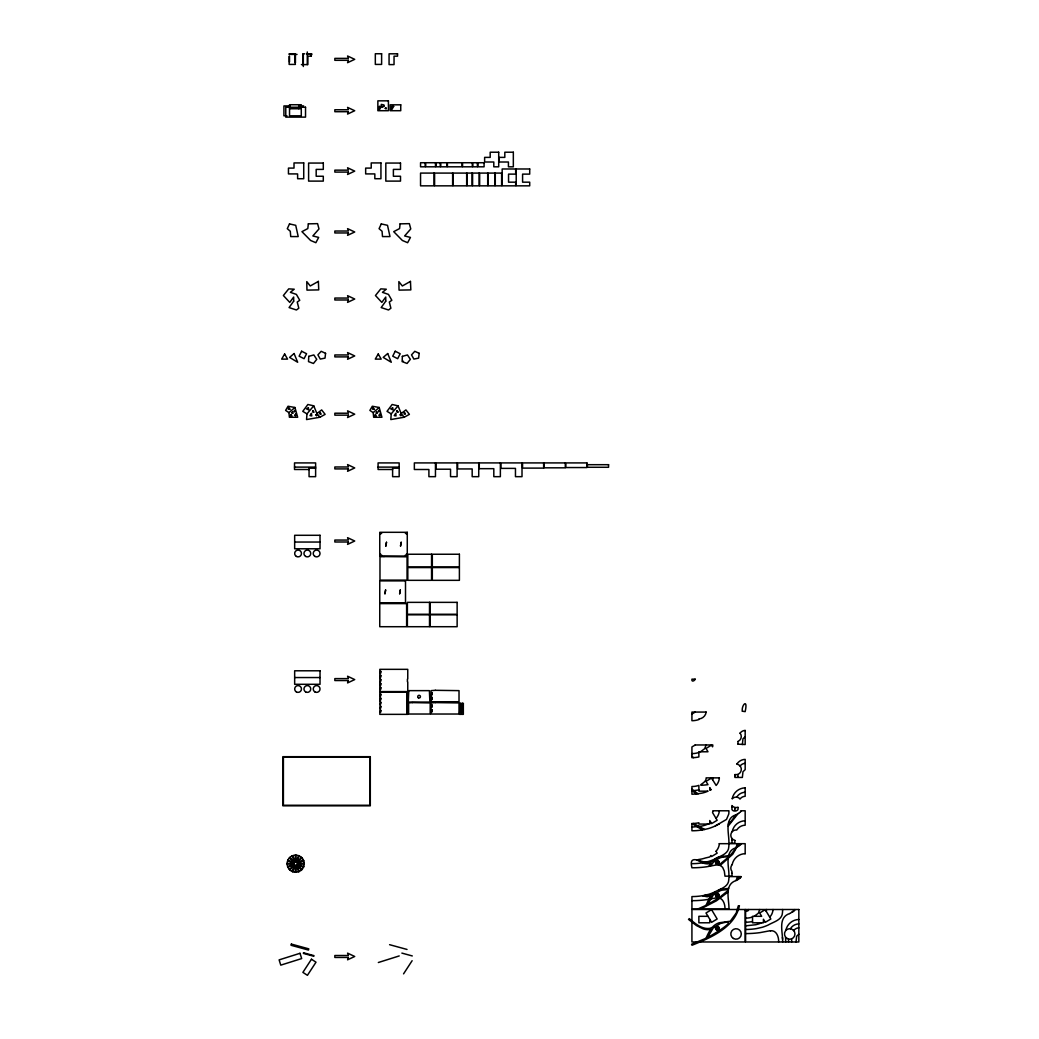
<?xml version="1.0" encoding="UTF-8"?>
<svg xmlns="http://www.w3.org/2000/svg" width="1039" height="1039" viewBox="0 0 1039 1039"><rect width="100%" height="100%" fill="white"/><g stroke="black" fill="none" stroke-linecap="round" stroke-linejoin="round"><path stroke-width="1.5" d="M737.989 741.755L737.976 744.015M737.989 774.665L737.976 776.925M737.989 807.576C739.664 811.966 730.651 812.368 731.976 807.965M791.653 939.204L791.653 941.97M706.117 744.963L704.65 748.703L700.533 751.768M759.795 909.502L758.327 913.229L754.21 916.307M695.13 712.092L691.987 714.014M738.352 905.709L736.183 913.112L730.274 921.229L719.209 922.762A17.377 17.377 0 0 0 716.52 923.944A15.624 15.624 0 0 0 712.507 927.126A8.312 8.312 0 0 1 709.312 928.437C701.403 929.243 694.883 923.255 689.221 918.58M748.807 909.502L747.885 910.852L745.716 911.45M735.95 814.836C725.521 817.81 728.157 830.239 728.755 838.486A87.289 87.289 0 0 1 728.884 840.525L728.962 843.252L734.885 843.252L734.872 840.525M306.973 413.86L302.765 411.353L307.882 404.496L313.752 405.846L306.973 413.86L306.544 419.561L319.934 417.223L325.129 414.366L321.661 409.924L316.908 413.535L319.934 417.223M391.235 413.86L387.028 411.353L392.145 404.496L398.028 405.846L391.235 413.86L390.807 419.561L404.197 417.223L409.392 414.366L405.937 409.924L401.171 413.535L404.197 417.223M739.43 905.67C734.911 927.567 710.598 937.801 691.922 945.282M737.677 843.733L734.924 849.473L730.274 855.422L719.209 856.941A17.377 17.377 0 0 0 716.52 858.136A15.624 15.624 0 0 0 712.507 861.305L711.832 861.734A8.26 8.26 0 0 1 709.624 862.565C703.013 864.084 688 852.227 691.922 867.786A102.575 102.575 0 0 0 706.403 866.812L713.845 865.396A26.949 26.949 0 0 1 716.806 864.98L720.261 865.435L722.612 867.318L724.313 871.124L724.975 876.163L732.014 876.163L731.963 873.318M737.677 876.643L736.015 880.527L738.119 879.41A20.092 20.092 0 0 0 739.755 878.358M738.82 843.681L732.768 854.227L720.209 865.409M292.089 871.5L294.751 865.071L289.829 869.981M298.661 855.629L295.998 862.058L295.998 855.097M292.686 871.747L295.349 865.318L295.349 872.266M299.258 855.876L296.596 862.305L301.518 857.383M739.56 812.68A21.494 21.494 0 0 1 738.119 813.602L728.222 826.083M735.989 880.565C723.884 884.605 729.235 899.605 728.962 909.06L691.922 909.06L691.922 896.579A65.366 65.366 0 0 0 703.117 895.618L708.624 894.345A52.041 52.041 0 0 0 714.559 892.085C719.65 889.046 728.534 887.176 728.768 879.877A31.975 31.975 0 0 0 728.949 876.591L741.041 876.591M735.911 847.811C725.793 850.564 728.014 863.149 728.755 871.396A87.289 87.289 0 0 1 728.884 873.435L728.962 876.163M735.872 814.966L730.274 822.511L728.612 822.576M708.949 866.383L710.169 864.37A29.079 29.079 0 0 1 710.884 863.318L710.572 863.422A9.858 9.858 0 0 1 708.455 863.825L707.572 863.851A14.689 14.689 0 0 1 703.195 863.071L696.533 859.798M710.364 866.11L714.728 860.669L720.417 857.695A21.585 21.585 0 0 1 722.365 857.227L729.196 856.539L718.832 865.058M736.716 797.134L737.054 796.627A10.039 10.039 0 0 1 745.158 792.276M790.393 928.762L790.718 928.256A10.039 10.039 0 0 1 798.835 923.905M403.561 973.855L412.119 960.711M737.054 763.73L736.781 764.133A5.234 5.234 0 0 1 741.21 770.354A5.234 5.234 0 0 1 734.872 774.523M716.053 851.344L717.157 853.175L711.611 856.513L710.988 855.487L709.754 856.98L705.455 857.967A37.625 37.625 0 0 1 701.87 858.954L698.195 859.604M769.808 917.073L769.73 917.151A12.559 12.559 0 0 0 773.042 909.515M289.374 869.526L294.297 864.604L287.868 867.266M301.972 857.837L297.063 862.76L303.492 860.097M728.352 824.459L729.196 823.628L728.495 823.667M728.352 890.28L719.066 897.8L707.468 904.631L713.39 894.852L720.417 890.592A21.585 21.585 0 0 1 722.365 890.124L728.287 889.488M728.222 891.891L716.468 900.8L700.468 909.06M288.933 412.639L294.933 407.483L297.673 417.262L289.4 417.262L288.933 412.639L285.621 410.392L288.05 406.249L294.933 407.483M373.196 412.639L379.196 407.483L381.949 417.262L373.663 417.262L373.196 412.639L369.884 410.392L372.313 406.249L379.196 407.483M715.442 825.888L726.508 819.42L728.768 814.069A31.975 31.975 0 0 0 728.949 810.784L712.806 810.784A7.611 7.611 0 0 1 712.559 812.615L717.157 820.278L711.611 823.602L709.754 820.524L709.754 824.07L698.87 824.07L698.87 822.758L697.416 823.044A33.209 33.209 0 0 1 691.922 823.498L691.922 830.771A65.366 65.366 0 0 0 703.117 829.81L708.624 828.525A52.041 52.041 0 0 0 714.559 826.278L716.455 825.265A17.481 17.481 0 0 1 719.222 824.031M710.988 822.576L709.832 823.226M764.587 921.346L763.509 921.957M793.238 911.398A21.494 21.494 0 0 1 791.796 912.32L789.718 913.502M737.716 813.849L736.041 814.784M736.041 847.694L738.119 846.512A21.494 21.494 0 0 0 739.56 845.59M789.51 913.619C777.445 917.619 783.016 932.632 782.64 941.97M380.053 704.728L379.806 714.351L407.756 714.351L407.756 704.936M407.678 701.65L407.431 704.611M705.819 905.45L697.974 908.943M705.819 938.36L691.558 944.269M708.079 824.07L705.455 825.07A37.625 37.625 0 0 1 701.87 826.044L691.922 827.135M761.756 922.788L759.132 923.788A37.625 37.625 0 0 1 755.535 924.762L745.599 925.853M287.621 866.669L294.05 864.006L287.089 864.006M303.739 860.695L297.31 863.357L304.258 863.357M710.858 896.241L707.052 896.748L702.676 895.839M710.832 929.152L710.624 929.23A9.858 9.858 0 0 1 708.455 929.632L707.572 929.671A14.689 14.689 0 0 1 703.195 928.879L696.429 925.554L688.493 919.385M378.339 962.517L399.223 955.932M698.87 789.861L697.416 790.134A33.209 33.209 0 0 1 691.922 790.601L696.533 793.991L701.87 793.147A37.625 37.625 0 0 0 705.455 792.16L708.079 791.16L698.87 791.16L698.87 785.367A20.728 20.728 0 0 1 691.922 786.51L691.922 794.225L696.494 793.991M752.444 921.502L751.184 921.749A33.209 33.209 0 0 1 745.599 922.229M745.171 736.729L742.963 738.833L742.366 744.534M728.612 888.384L721.183 889.28A20.079 20.079 0 0 0 719.222 889.839M770.483 930.814C776.562 929.905 778.886 937.165 778.653 941.97M798.835 934.165L796.64 936.269L796.043 941.97M289.141 53.742L295.427 53.742M304.7 53.807L302.881 53.807L302.881 64.6M307.284 53.807L311.362 53.807L311.362 55.651M306.635 54.119L311.999 54.119M289.141 54.418L294.271 54.418M297.037 54.418L294.985 54.418L294.985 62.963M311.362 56.171L307.856 56.171L307.856 64.6L301.414 64.6M295.427 64.418L289.141 64.418L289.141 61.743M289.998 105.926L283.92 105.926L283.92 115.81L286.959 115.81M300.635 105.926L303.674 105.926M289.53 108.744L301.284 108.744L301.284 115.81L289.53 115.81L289.53 104.744L301.284 104.744L301.284 107.913M402.664 361.234L403.366 361.247M294.518 467.108L315.622 467.108M378.079 467.108L399.171 467.108M315.622 468.186L309.064 468.186L309.064 476.667L315.622 476.667L315.622 462.913L294.518 462.913L294.518 469.498L309.064 469.498M399.171 468.186L392.612 468.186L392.612 476.667L399.171 476.667L399.171 462.913L378.079 462.913L378.079 469.498L392.612 469.498M381.729 533.189L380.651 533.189L380.651 534.267M405.314 533.189L406.392 533.189L406.392 534.267M294.66 542.046L320.025 542.046M381.729 555.164L380.651 555.164L380.651 554.086M405.314 555.164L406.392 555.164L406.392 554.086M294.66 677.545L320.025 677.545M719.196 777.873L706.117 777.873C706.923 783.9 692.247 786.445 708.001 784.679L706.001 781.367L711.559 778.029L716.131 785.445A12.559 12.559 0 0 0 719.365 777.886M741.041 810.784L745.171 810.784L745.171 825.2A10.039 10.039 0 0 0 737.08 829.564L736.742 830.018A5.234 5.234 0 0 0 730.898 834.317A5.234 5.234 0 0 0 734.872 840.343M719.196 843.681L745.171 843.681L745.171 853.785M287.089 863.357L294.05 863.357L287.621 860.695M304.258 864.006A8.598 8.598 0 0 1 291.102 870.955A8.598 8.598 0 0 1 291.66 856.084A8.598 8.598 0 0 1 304.258 864.006L297.31 864.006L303.739 866.669M708.001 916.307L698.87 916.307L698.87 922.788L709.754 922.788L709.754 919.242M704.728 895.319L708.949 895.592A8.377 8.377 0 0 0 712.507 894.228A15.52 15.52 0 0 1 715.39 891.722M704.728 829.499L693.545 823.459M389.586 944.685L407.028 949.451M401.872 953.101L412.288 955.945M702.416 829.927L691.974 823.602M287.868 860.097L294.297 862.76L289.374 857.837M303.492 867.266L297.063 864.604L301.972 869.526M693.545 757.652L691.922 756.353M289.829 857.383L294.751 862.305L292.089 855.876M301.518 869.981L296.596 865.071L299.258 871.5M793.445 930.269L793.718 930.567A6.637 6.637 0 0 1 798.835 927.879M292.686 855.629L295.349 862.058L295.349 855.097M298.661 871.747L295.998 865.318L295.998 872.266M398.028 405.846L401.171 413.535M313.752 405.846L316.908 413.535M785.64 938.996L785.692 941.97M785.64 938.866L785.588 937.178M731.963 807.238L731.924 805.55A5.234 5.234 0 0 0 737.989 807.199M731.963 840.278L732.014 843.252M731.963 840.148L731.924 838.46M731.963 873.059L731.924 871.37A5.234 5.234 0 0 1 732.274 864.526M724.975 909.06C725.209 904.255 722.884 896.995 716.819 897.904A26.949 26.949 0 0 0 713.845 898.319L706.39 899.696A102.575 102.575 0 0 1 691.922 900.67M734.872 775.899L734.872 774.704M734.872 808.81L734.872 807.615M734.885 776.25L734.885 777.445L742.366 777.445L742.963 771.743L745.171 769.639L745.171 759.392A10.039 10.039 0 0 0 737.08 763.756M734.885 809.147L734.885 810.342M788.536 939.243L788.562 941.97M737.976 744.184L745.171 744.534L745.171 730.482M745.171 787.965L745.171 796.303A6.637 6.637 0 0 0 740.08 798.965M407.756 678.766L407.756 669.337L379.806 669.337L379.806 678.766M407.756 682.155L407.756 691.584L379.806 691.584L379.806 682.155M407.756 701.533L407.756 692.117L379.806 692.117L379.806 701.533M407.431 679.077L407.431 681.831M380.131 679.077L380.131 681.831M380.131 701.857L380.131 704.611M310.999 53.807L310.999 55.625M307.284 51.95L307.284 64.6M303.323 53.807L303.323 66.522M298.738 104.744L298.738 108.744M295.427 54.418L295.427 62.963M289.504 56.275L289.504 62.002M289.141 56.327L289.141 60.833M782.627 909.502A31.975 31.975 0 0 1 782.445 912.787C782.185 920.073 773.341 921.944 768.237 925.009A52.041 52.041 0 0 1 762.314 927.269L756.795 928.528A65.366 65.366 0 0 1 745.599 929.476M793.432 911.255A20.092 20.092 0 0 1 791.796 912.32M793.367 911.112A2.922 2.922 0 0 0 794.861 909.567A3.195 3.195 0 0 1 793.16 911.216M745.599 933.58A102.575 102.575 0 0 0 760.067 932.619L767.509 931.217A26.949 26.949 0 0 1 770.483 930.788M785.861 930.321A13.507 13.507 0 0 1 798.835 919.489M782.419 937.204A87.289 87.289 0 0 1 782.562 939.256M766.483 909.502A7.611 7.611 0 0 1 766.237 911.346M752.535 916.995A20.728 20.728 0 0 1 745.599 918.138M740.08 766.068A6.637 6.637 0 0 1 745.158 763.34M698.87 752.47A20.728 20.728 0 0 1 691.922 753.6M740.08 733.157A6.637 6.637 0 0 1 745.158 730.43M740.041 733.118A5.234 5.234 0 0 1 737.989 741.391M732.274 798.705A5.234 5.234 0 0 1 739.755 798.627M712.806 777.873A7.611 7.611 0 0 1 712.559 779.718M732.196 831.603A13.507 13.507 0 0 1 745.158 820.771M719.365 810.797A12.559 12.559 0 0 1 716.066 818.29M698.234 793.809A53.755 53.755 0 0 1 691.935 789.237M732.196 798.692A13.507 13.507 0 0 1 745.158 787.861M732.196 864.5A13.507 13.507 0 0 1 745.158 853.681M741.21 843.759A3.195 3.195 0 0 1 739.482 845.395M691.922 863.656A65.366 65.366 0 0 0 703.117 862.721L708.624 861.435A52.041 52.041 0 0 0 714.559 859.175C719.65 856.136 728.534 854.266 728.768 846.98A31.975 31.975 0 0 0 728.949 843.681M719.365 843.694A12.559 12.559 0 0 1 716.066 851.201M741.21 810.862A3.195 3.195 0 0 1 739.482 812.498M741.197 876.656A2.922 2.922 0 0 1 739.69 878.202M706.039 905.424A54.418 54.418 0 0 1 710.793 896.176M738.82 876.591A21.572 21.572 0 0 1 737.625 879.695M706.039 938.334A54.418 54.418 0 0 1 710.793 929.074M742.366 711.221L745.171 711.624C748.275 697.533 741.171 705.364 742.366 711.221M706.117 712.066C705.91 715.624 702.377 718.949 698.87 718.871L698.87 719.546A20.728 20.728 0 0 1 691.922 720.702L691.922 712.066L706.117 712.066M695.13 679.155C694.987 680.74 691.13 682.558 691.922 679.155L695.13 679.155M695.13 744.963L712.806 744.963A7.611 7.611 0 0 1 712.559 746.807L711.559 745.119L706.001 748.457L708.001 751.781L698.87 751.781L698.87 756.95L697.416 757.223A33.209 33.209 0 0 1 691.922 757.691L691.922 746.924L695.13 745.067M385.248 108.342C386.989 110.433 386.365 106.056 385.248 108.303M716.105 862.227C718.092 866.409 719.378 858.578 716.118 862.149M716.105 895.137C718.17 899.345 719.248 891.332 716.105 895.137M716.105 928.048C718.17 932.256 719.261 924.255 716.105 928.048M308.765 356.351L308.518 361.611L313.453 363.468L316.739 359.351L313.843 354.948L308.765 356.351M402.366 356.351L402.132 361.611L407.054 363.468L410.353 359.351L407.457 354.948L402.366 356.351M295.764 414.119L295.66 415.847L294.557 415.262L295.764 414.119M380.027 414.119L379.923 415.847L378.832 415.262L380.027 414.119M315.934 414.756L316.635 415.639L315.934 414.756M400.197 414.756L400.898 415.639L400.197 414.756M312.765 410.665L312.622 412.028L314.038 412.171L312.765 410.665M397.028 410.665L396.885 412.028L398.301 412.171L397.028 410.665M308.336 223.853L307.817 228.567L301.946 231.658L310.596 240.464L315.869 242.71L318.661 237.412L312.843 235.957L318.999 228.931L317.57 223.645L308.336 223.853M400.106 223.853L399.586 228.567L393.716 231.658L402.366 240.464L407.639 242.71L410.444 237.412L404.613 235.957L410.782 228.931L409.34 223.645L400.106 223.853M325.571 353.312L325.012 358.117L320.285 359.078L317.908 354.87L321.168 351.312L325.571 353.312M419.172 353.312L418.626 358.117L413.886 359.078L411.509 354.87L414.782 351.312L419.172 353.312M291.362 944.087L291.037 945.282L308.466 950.049L308.791 948.854L291.362 944.087M303.557 952.789L303.388 953.412L313.817 956.257L313.986 955.633L303.557 952.789M348.377 60.314L347.584 62.691L354.702 59.34L347.584 56.002L348.377 58.379L334.844 58.379L334.844 60.314L348.377 60.314M348.377 111.705L347.584 114.069L354.702 110.731L347.584 107.394L348.377 109.757L334.844 109.757L334.844 111.705L348.377 111.705M348.377 172.084L347.584 174.461L354.702 171.123L347.584 167.773L348.377 170.149L334.844 170.149L334.844 172.084L348.377 172.084M348.377 232.957L347.584 235.333L354.702 231.996L347.584 228.645L348.377 231.022L334.844 231.022L334.844 232.957L348.377 232.957M348.377 299.985L347.584 302.362L354.702 299.024L347.584 295.673L348.377 298.05L334.844 298.05L334.844 299.985L348.377 299.985M348.377 356.897L347.584 359.273L354.702 355.935L347.584 352.585L348.377 354.961L334.844 354.961L334.844 356.897L348.377 356.897M348.377 415.158L347.584 417.522L354.702 414.184L347.584 410.847L348.377 413.21L334.844 413.21L334.844 415.158L348.377 415.158M348.377 468.914L347.584 471.29L354.702 467.94L347.584 464.602L348.377 466.979L334.844 466.979L334.844 468.914L348.377 468.914M348.377 541.994L347.584 544.371L354.702 541.02L347.584 537.683L348.377 540.059L334.844 540.059L334.844 541.994L348.377 541.994M348.377 680.545L347.584 682.922L354.702 679.584L347.584 676.233L348.377 678.61L334.844 678.61L334.844 680.545L348.377 680.545M348.377 957.451L347.584 959.815L354.702 956.477L347.584 953.14L348.377 955.503L334.844 955.503L334.844 957.451L348.377 957.451M288.725 407.898L288.271 409.171L290.167 409.379L288.725 407.898M372.988 407.898L372.533 409.171L374.43 409.379L372.988 407.898M291.193 414.496L290.608 415.912L291.946 416.081L291.193 414.496M375.456 414.496L374.871 415.912L376.209 416.081L375.456 414.496M320.285 412.639L319.752 413.886L321.116 414.171L320.285 412.639M404.548 412.639L404.015 413.886L405.379 414.171L404.548 412.639M707.481 937.503C710.559 936.152 741.223 918.047 722.365 923.035A21.585 21.585 0 0 0 720.417 923.502L713.39 927.762L707.494 937.477M289.504 223.917L287.296 228.684L290.297 231.268L290.725 236.58L298.206 236.58L295.725 225.32L289.504 223.917M381.274 223.917L379.079 228.684L382.066 231.268L382.495 236.58L389.989 236.58L387.508 225.32L381.274 223.917M301.622 351.234L299.115 356.182L304.063 358.689L306.57 353.741L301.622 351.234M395.223 351.234L392.729 356.182L397.677 358.689L400.171 353.741L395.223 351.234M381.378 106.303L379.378 109.809L379.378 106.303L381.378 106.303M393.677 106.303L391.677 109.809L391.677 106.303L393.677 106.303M284.621 353.987L281.66 359.117L287.582 359.117L284.621 353.987M378.235 353.987L375.274 359.117L381.196 359.117L378.235 353.987M311.466 959.231L302.894 972.374L307.427 975.322L315.999 962.192L311.466 959.231M311.427 413.444L309.973 415.613L311.791 415.925L311.427 413.444M395.69 413.444L394.236 415.613L396.054 415.925L395.69 413.444M294.634 410.548L293.907 411.574L294.66 411.886L294.634 410.548M378.897 410.548L378.17 411.574L378.923 411.886L378.897 410.548M293.673 301.167L289.076 307.57L296.44 309.986L298.816 308.219L297.232 302.05L299.752 300.284L296.388 294.401L290.362 292.336L294.219 289.219L288.725 288.868L283.387 295.518L289.764 302.401L293.673 297.05L293.673 301.167M385.755 301.167L381.157 307.57L388.521 309.986L390.898 308.219L389.313 302.05L391.833 300.284L388.469 294.401L382.443 292.336L386.3 289.219L380.806 288.868L375.469 295.518L381.845 302.401L385.755 297.05L385.755 301.167M292.401 412.093L291.712 412.925L293.089 413.262L292.401 412.093M376.663 412.093L375.975 412.925L377.352 413.262L376.663 412.093M408.782 690.636L408.288 702.065L429.886 702.065L429.393 690.636L408.782 690.636M294.089 353.546L289.595 357.403L297.673 362.26L294.089 353.546M387.69 353.546L383.196 357.403L391.287 362.26L387.69 353.546M383.949 106.147L382.326 107.355L381.222 104.381L383.936 104.965L383.949 106.147M711.559 909.657L706.001 912.982L711.611 922.32L717.157 918.996L711.559 909.657M765.224 909.657L759.678 912.982L761.665 916.307L752.535 916.307L752.535 922.788L763.431 922.788L763.431 919.242L765.275 922.32L770.834 918.996L765.224 909.657M710.988 789.679L709.832 790.328L709.754 787.614L710.988 789.679M318.376 281.4L310.258 285.972L306.778 281.621L306.96 290.115L318.739 289.894L318.376 281.4M410.457 281.4L402.34 285.972L398.859 281.621L399.041 290.115L410.834 289.894L410.457 281.4M308.362 407.846L306.492 408.885L308.778 409.886L308.362 407.846M392.625 407.846L390.755 408.885L393.041 409.886L392.625 407.846M300.011 953.295L279.114 959.88L280.777 965.14L301.674 958.568L300.011 953.295M381.612 53.742L375.326 53.742L375.326 64.418L381.612 64.418L381.612 53.742M397.547 53.807L389.067 53.807L389.067 64.6L394.041 64.6L394.041 56.171L397.547 56.171L397.547 53.807M388.43 100.835L377.858 100.835L377.858 110.705L388.43 110.705L388.43 100.835M400.742 104.822L390.157 104.822L390.157 110.705L400.742 110.705L400.742 104.822M305.531 107.238L285.777 107.238L285.777 117.121L305.531 117.121L305.531 107.238M498.707 152.214L490.187 152.214L490.187 157.383L484.629 157.383L484.629 162.006L493.798 162.006L493.798 166.811L498.707 166.811L498.707 152.214M513.331 152.214L504.811 152.214L504.811 157.383L499.252 157.383L499.252 162.006L508.422 162.006L508.422 166.811L513.331 166.811L513.331 152.214M425.172 162.733L420.548 162.733L420.548 166.811L425.172 166.811L425.172 162.733M435.484 162.733L425.717 162.733L425.717 166.811L435.484 166.811L435.484 162.733M440.237 162.733L436.016 162.733L436.016 166.811L440.237 166.811L440.237 162.733M446.887 162.733L440.783 162.733L440.783 166.811L446.887 166.811L446.887 162.733M462.03 162.733L447.419 162.733L447.419 166.811L462.03 166.811L462.03 162.733M472.29 162.733L462.563 162.733L462.563 166.811L472.29 166.811L472.29 162.733M477.395 162.733L472.823 162.733L472.823 166.811L477.395 166.811L477.395 162.733M484.083 162.733L477.94 162.733L477.94 166.811L484.083 166.811L484.083 162.733M303.726 162.928L294.011 162.928L294.011 168.097L288.452 168.097L288.452 173.916L297.622 173.916L297.622 178.721L303.726 178.721L303.726 162.928M323.298 163.058L308.609 163.058L308.609 181.111L323.298 181.111L323.298 176.253L316.181 176.253L316.181 169.396L323.298 169.396L323.298 163.058M380.936 162.928L371.222 162.928L371.222 168.097L365.663 168.097L365.663 173.916L374.832 173.916L374.832 178.721L380.936 178.721L380.936 162.928M400.509 163.058L385.82 163.058L385.82 181.111L400.509 181.111L400.509 176.253L393.391 176.253L393.391 169.396L400.509 169.396L400.509 163.058M515.669 168.98L502.175 168.98L502.175 185.838L515.669 185.838L515.669 182.176L508.552 182.176L508.552 174.123L515.669 174.123L515.669 168.98M529.708 168.98L516.214 168.98L516.214 185.838L529.708 185.838L529.708 182.176L522.591 182.176L522.591 174.123L529.708 174.123L529.708 168.98M434.042 173.084L420.548 173.084L420.548 185.838L434.042 185.838L434.042 173.084M452.627 173.084L434.588 173.084L434.588 185.838L452.627 185.838L452.627 173.084M466.667 173.084L453.173 173.084L453.173 185.838L466.667 185.838L466.667 173.084M472.057 173.084L467.199 173.084L467.199 185.838L472.057 185.838L472.057 173.084M479.109 173.084L472.589 173.084L472.589 185.838L479.109 185.838L479.109 173.084M487.694 173.084L479.654 173.084L479.654 185.838L487.694 185.838L487.694 173.084M494.759 173.084L488.239 173.084L488.239 185.838L494.759 185.838L494.759 173.084M501.629 173.084L495.291 173.084L495.291 185.838L501.629 185.838L501.629 173.084M435.458 462.913L414.353 462.913L414.353 469.498L428.899 469.498L428.899 476.667L435.458 476.667L435.458 462.913M457.095 462.913L435.99 462.913L435.99 469.212L450.536 469.212L450.536 476.667L457.095 476.667L457.095 462.913M478.732 462.913L457.628 462.913L457.628 468.94L472.174 468.94L472.174 476.667L478.732 476.667L478.732 462.913M500.369 462.913L479.278 462.913L479.278 468.667L493.811 468.667L493.811 476.667L500.369 476.667L500.369 462.913M522.007 462.913L500.915 462.913L500.915 468.381L515.461 468.381L515.461 476.667L522.007 476.667L522.007 462.913M543.644 462.913L522.552 462.913L522.552 468.108L543.644 468.108L543.644 462.913M565.294 462.913L544.189 462.913L544.189 467.823L565.294 467.823L565.294 462.913M586.931 462.913L565.826 462.913L565.826 467.55L586.931 467.55L586.931 462.913M608.568 464.693L587.464 464.693L587.464 467.277L608.568 467.277L608.568 464.693M407.275 532.306L379.755 532.306L379.755 556.047L407.275 556.047L407.275 532.306M320.025 535.293L294.66 535.293L294.66 548.787L320.025 548.787L320.025 535.293M386.495 542.28L385.846 546.059L386.495 542.28M401.184 542.28L400.534 546.059L401.184 542.28M431.562 554.242L407.808 554.242L407.808 567.021L431.562 567.021L431.562 554.242M459.394 554.242L432.315 554.242L432.315 567.021L459.394 567.021L459.394 554.242M383.988 556.592L379.975 556.8L379.975 580.126L407.054 580.126L407.054 556.8L383.988 556.592M431.562 567.567L407.808 567.567L407.808 580.333L431.562 580.333L431.562 567.567M459.394 567.567L432.315 567.567L432.315 580.333L459.394 580.333L459.394 567.567M405.509 580.879L379.755 580.879L379.755 602.854L405.509 602.854L405.509 580.879M385.612 589.983L384.962 593.763L385.612 589.983M400.301 589.983L399.651 593.763L400.301 589.983M429.51 602.36L407.379 602.36L407.379 614.27L429.51 614.27L429.51 602.36M457.134 602.36L430.055 602.36L430.055 614.27L457.134 614.27L457.134 602.36M406.626 603.607L379.755 603.607L379.755 626.712L406.626 626.712L406.626 603.607M429.51 614.802L407.379 614.802L407.379 626.712L429.51 626.712L429.51 614.802M457.134 614.802L430.055 614.802L430.055 626.712L457.134 626.712L457.134 614.802M320.025 670.791L294.66 670.791L294.66 684.298L320.025 684.298L320.025 670.791M380.781 671.363L380.456 673.389L380.781 671.363M380.781 675.402L380.456 677.428L380.781 675.402M380.781 679.454L380.456 681.467L380.781 679.454M380.781 683.493L380.456 685.519L380.781 683.493M380.781 687.532L380.456 689.558L380.781 687.532M435.367 690.312L431.068 690.636L431.068 701.741L459.017 701.741L459.017 690.636L435.367 690.312M407.106 692.442L406.781 714.027L407.106 692.442M432.042 692.662L431.717 695.013L432.042 692.662M380.781 694.143L380.456 696.156L380.781 694.143M432.042 697.364L431.717 699.715L432.042 697.364M380.781 698.182L380.456 700.208L380.781 698.182M380.781 702.221L380.456 704.247L380.781 702.221M412.327 702.598L408.613 702.922L408.613 714.027L430.198 714.027L430.198 702.922L412.327 702.598M435.367 702.598L431.068 702.922L431.068 714.027L459.017 714.027L459.017 702.922L435.367 702.598M460.199 703.247L459.55 714.351L461.173 714.351L461.173 703.247L460.524 710.04L460.199 703.247M462.355 703.247L461.706 714.351L463.329 714.351L463.329 703.247L462.68 710.04L462.355 703.247M432.042 704.949L431.717 707.299L432.042 704.949M380.781 706.273L380.456 708.286L380.781 706.273M432.042 709.65L431.717 712.001L432.042 709.65M380.781 710.312L380.456 712.338L380.781 710.312M370.3 756.691L282.868 756.691L282.868 805.809L370.3 805.809L370.3 756.691M369.767 757.223L283.4 757.223L283.4 805.264L369.767 805.264L369.767 757.223M745.171 909.502L691.922 909.502L691.922 941.97L745.171 941.97L745.171 909.502M798.835 909.502L745.599 909.502L745.599 941.97L798.835 941.97L798.835 909.502M787.068 938.477A5.234 5.234 0 0 0 794.965 934.009A5.234 5.234 0 0 0 787.146 929.398A5.234 5.234 0 0 0 787.068 938.477M716.533 863.63A1.52 1.52 0 0 0 718.806 862.318A1.52 1.52 0 0 0 716.533 861.006A1.52 1.52 0 0 0 716.533 863.63M716.261 863.838A1.844 1.844 0 0 0 719.131 862.448A1.844 1.844 0 0 0 716.494 860.669A1.844 1.844 0 0 0 716.261 863.838M716.442 896.475A1.52 1.52 0 0 0 718.806 895.332A1.52 1.52 0 0 0 716.624 893.865A1.52 1.52 0 0 0 716.442 896.475M716.378 896.813A1.844 1.844 0 0 0 719.131 895.228A1.844 1.844 0 0 0 716.378 893.631A1.844 1.844 0 0 0 716.378 896.813M733.43 938.49A5.234 5.234 0 0 0 741.288 933.957A5.234 5.234 0 0 0 733.43 929.424A5.234 5.234 0 0 0 733.43 938.49M716.442 929.386A1.52 1.52 0 0 0 718.806 928.243A1.52 1.52 0 0 0 716.624 926.762A1.52 1.52 0 0 0 716.442 929.386M716.378 929.723A1.844 1.844 0 0 0 719.131 928.126A1.844 1.844 0 0 0 716.378 926.541A1.844 1.844 0 0 0 716.378 929.723M418.405 697.831A1.351 1.351 0 0 0 420.431 696.662A1.351 1.351 0 0 0 418.405 695.494A1.351 1.351 0 0 0 418.405 697.831M296.375 691.922A3.403 3.403 0 0 0 301.479 688.974A3.403 3.403 0 0 0 296.375 686.039A3.403 3.403 0 0 0 296.375 691.922M305.648 691.922A3.403 3.403 0 0 0 310.752 688.974A3.403 3.403 0 0 0 305.648 686.039A3.403 3.403 0 0 0 305.648 691.922M314.921 691.922A3.403 3.403 0 0 0 320.025 688.974A3.403 3.403 0 0 0 314.921 686.039A3.403 3.403 0 0 0 314.921 691.922M296.375 556.423A3.403 3.403 0 0 0 301.479 553.475A3.403 3.403 0 0 0 296.375 550.527A3.403 3.403 0 0 0 296.375 556.423M305.648 556.423A3.403 3.403 0 0 0 310.752 553.475A3.403 3.403 0 0 0 305.648 550.527A3.403 3.403 0 0 0 305.648 556.423M314.921 556.423A3.403 3.403 0 0 0 320.025 553.475A3.403 3.403 0 0 0 314.921 550.527A3.403 3.403 0 0 0 314.921 556.423"/></g></svg>
